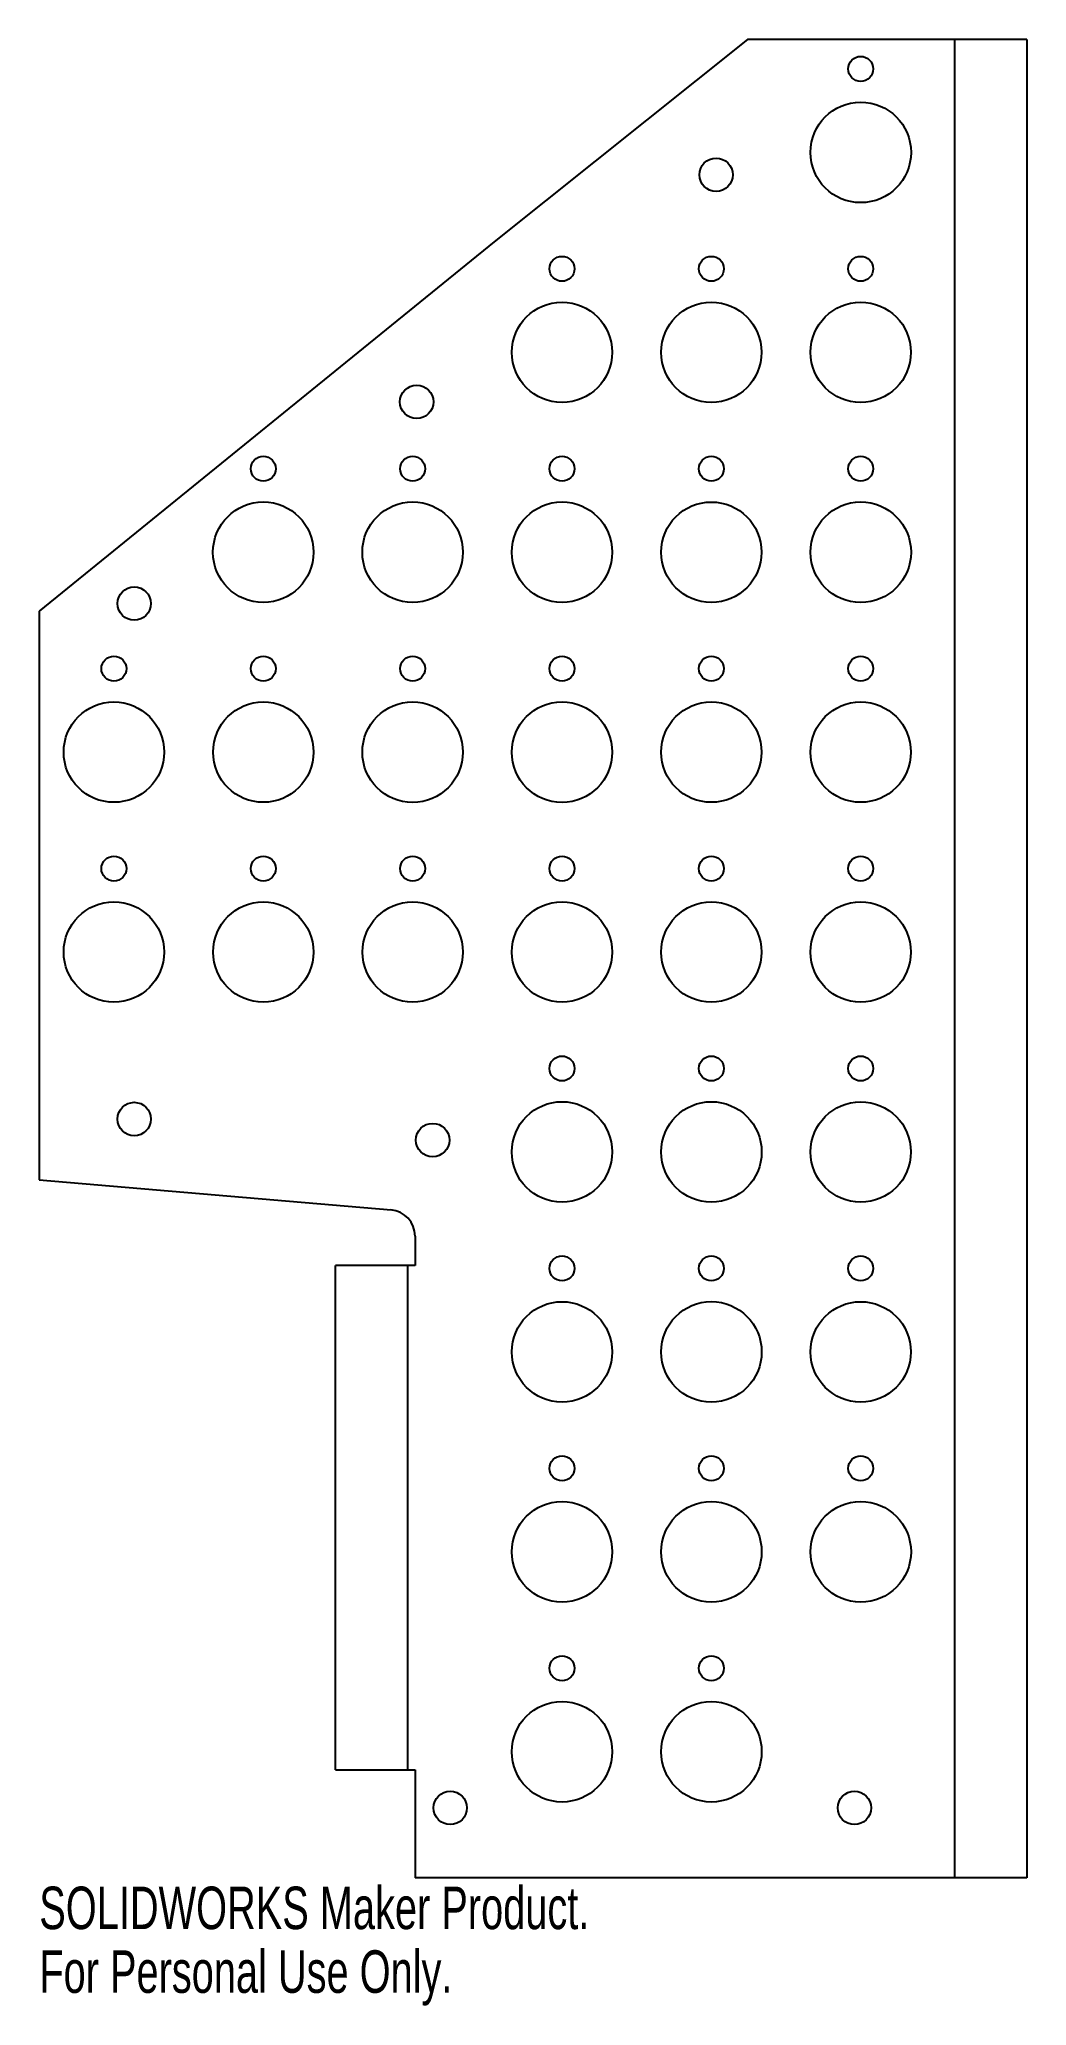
# Model space of a CAD drawing. Header units: millimetres. Extents: x -98 to 14, y -78 to 145.
import ezdxf

# ---------------------------------------------------------------- set-up
doc = ezdxf.new("R2010")
doc.units = ezdxf.units.MM
doc.layers.add('1', color=1, linetype='Continuous')
doc.styles.add('SLDTEXTSTYLE0', font='TXT', dxfattribs={"width": 0.7})

msp = doc.modelspace()

# ---------------------------------------------------------------- linework, layer by layer
for p, q in [((-17.77, 145.27), (-46.6, 122.24)), ((14.01, 145.27), (-17.77, 145.27)), ((14.01, 145.27), (14.01, -63.92)), ((-46.6, 122.24), (-98.37, 80.19)), ((-98.37, 80.19), (-98.37, 15.48)), ((-98.37, 15.48), (-58.34, 12.08)), ((-55.6, 9.09), (-55.6, 5.73)), ((-64.65, -51.64), (-64.65, 5.73)), ((-55.6, 5.73), (-64.65, 5.73)), ((-64.65, -51.64), (-55.6, -51.64)), ((-55.6, -51.64), (-55.6, -63.92)), ((14.01, -63.92), (-55.6, -63.92))]:
    msp.add_line(p, q)
for centre, radius in [((-4.88, 141.91), 1.42), ((-4.88, 132.41), 5.72), ((-21.34, 129.86), 1.9), ((-38.88, 119.16), 1.42), ((-21.88, 119.16), 1.42), ((-4.88, 119.16), 1.42), ((-38.88, 109.66), 5.71), ((-21.88, 109.66), 5.71), ((-4.88, 109.66), 5.71), ((-55.42, 104.02), 1.9), ((-72.88, 96.41), 1.42), ((-55.88, 96.41), 1.42), ((-38.88, 96.41), 1.42), ((-21.88, 96.41), 1.42), ((-4.88, 96.41), 1.42), ((-72.88, 86.91), 5.72), ((-55.88, 86.91), 5.72), ((-38.88, 86.91), 5.72), ((-21.88, 86.91), 5.71), ((-4.88, 86.91), 5.72), ((-87.57, 81.07), 1.9), ((-89.88, 73.66), 1.42), ((-72.88, 73.66), 1.42), ((-55.88, 73.66), 1.42), ((-38.88, 73.66), 1.42), ((-21.88, 73.66), 1.42), ((-4.88, 73.66), 1.42), ((-89.88, 64.16), 5.71), ((-72.88, 64.16), 5.71), ((-55.88, 64.16), 5.72), ((-38.88, 64.16), 5.72), ((-21.88, 64.16), 5.71), ((-4.88, 64.16), 5.71), ((-89.88, 50.91), 1.42), ((-72.88, 50.91), 1.42), ((-55.88, 50.91), 1.42), ((-38.88, 50.91), 1.42), ((-21.88, 50.91), 1.42), ((-4.88, 50.91), 1.42), ((-89.88, 41.41), 5.71), ((-72.88, 41.41), 5.71), ((-55.88, 41.41), 5.71), ((-38.88, 41.41), 5.71), ((-21.88, 41.41), 5.71), ((-4.88, 41.41), 5.71), ((-38.88, 28.16), 1.42), ((-21.88, 28.16), 1.42), ((-4.88, 28.16), 1.42), ((-87.57, 22.41), 1.9), ((-38.88, 18.66), 5.72), ((-21.88, 18.66), 5.72), ((-4.88, 18.66), 5.71), ((-53.6, 20.02), 1.9), ((-38.88, 5.41), 1.42), ((-21.88, 5.41), 1.42), ((-4.88, 5.41), 1.42), ((-38.88, -4.09), 5.71), ((-21.88, -4.09), 5.72), ((-4.88, -4.09), 5.71), ((-38.88, -17.34), 1.42), ((-21.88, -17.34), 1.42), ((-4.88, -17.34), 1.42), ((-38.88, -26.84), 5.72), ((-21.88, -26.84), 5.72), ((-4.88, -26.84), 5.72), ((-38.88, -40.09), 1.42), ((-21.88, -40.09), 1.42), ((-38.88, -49.59), 5.72), ((-21.88, -49.59), 5.72), ((-51.6, -55.98), 1.9), ((-5.6, -55.98), 1.9)]:
    msp.add_circle(centre, radius)
msp.add_arc((-58.6, 9.09), 3, 0, 85.1457)
at = {"layer": '1'}
for p, q in [((5.79, 145.27), (5.79, -63.92)), ((-56.44, -51.64), (-56.44, 5.73))]:
    msp.add_line(p, q, dxfattribs=at)

# ---------------------------------------------------------------- texts
at = {"color": 7, "linetype": 'Continuous', "char_height": 4.8336, "attachment_point": 1, "style": 'SLDTEXTSTYLE0'}
for s, insert in [('SOLIDWORKS Maker Product.', (-98.37, -64.94)), ('For Personal Use Only.', (-98.37, -72.19))]:
    msp.add_mtext(s, dxfattribs=dict(at, insert=insert))

doc.saveas('drawing.dxf')
